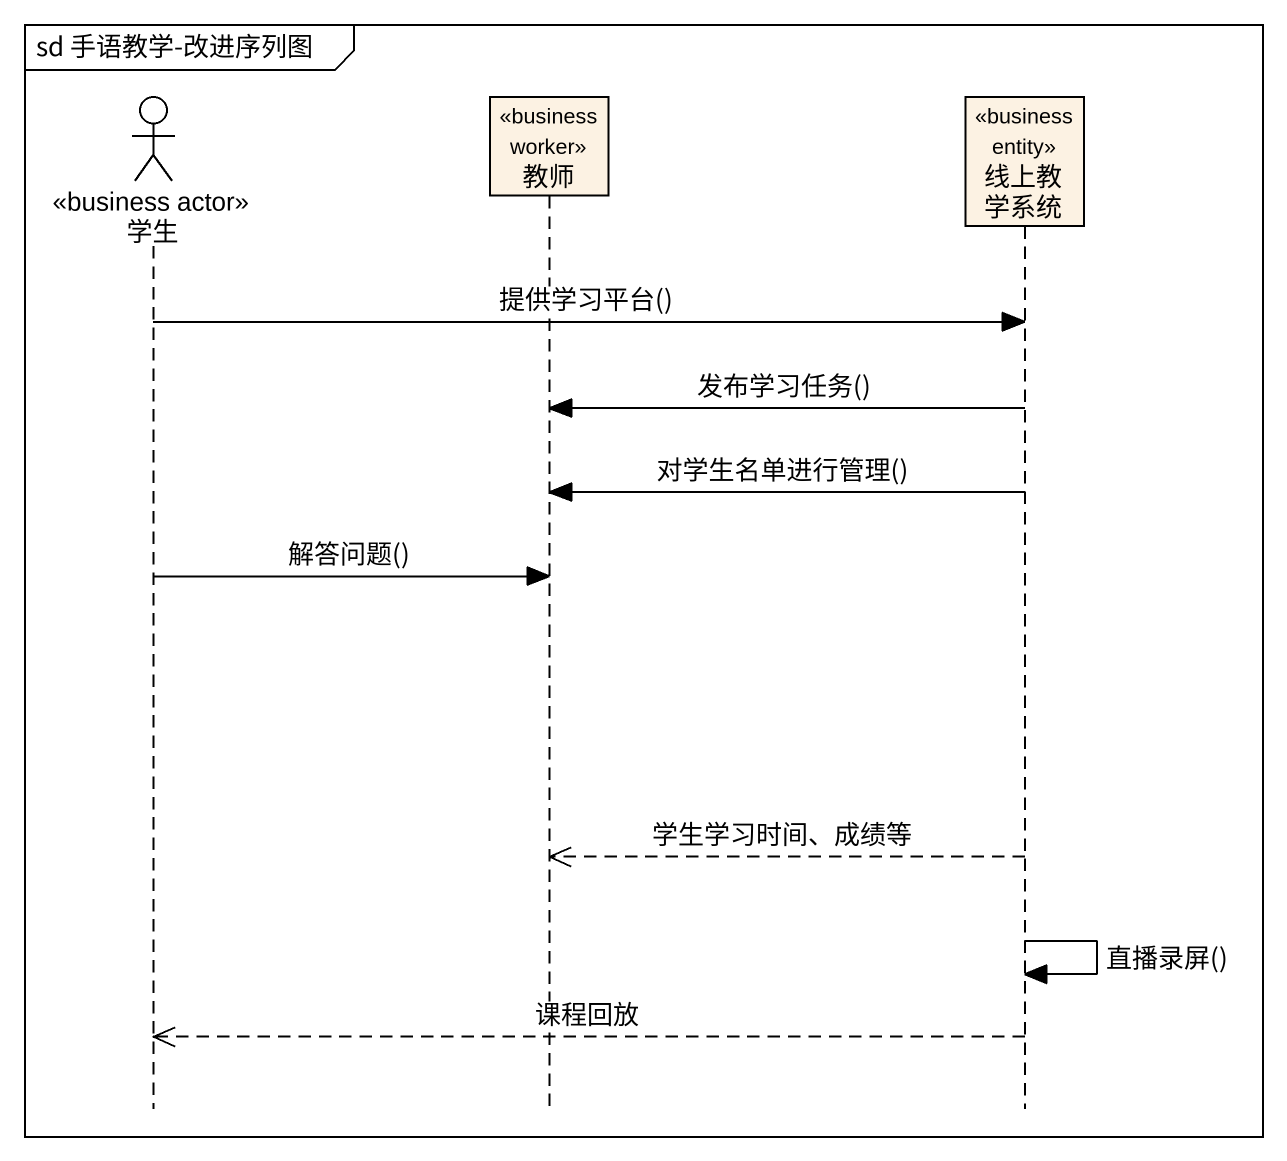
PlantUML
@startuml
mainframe sd 手语教学-改进序列图
hide footbox
actor 学生 <<business actor>>
participant 教师 <<business worker>>
participant 线上教学系统 <<business entity>>

学生 -> 线上教学系统 : 提供学习平台()
线上教学系统 -> 教师 : 发布学习任务()
线上教学系统 -> 教师 : 对学生名单进行管理()
学生 -> 教师 : 解答问题()
线上教学系统 -->> 教师 : 学生学习时间、成绩等
线上教学系统 -> 线上教学系统 : 直播录屏()
线上教学系统 -->> 学生 : 课程回放
@enduml
